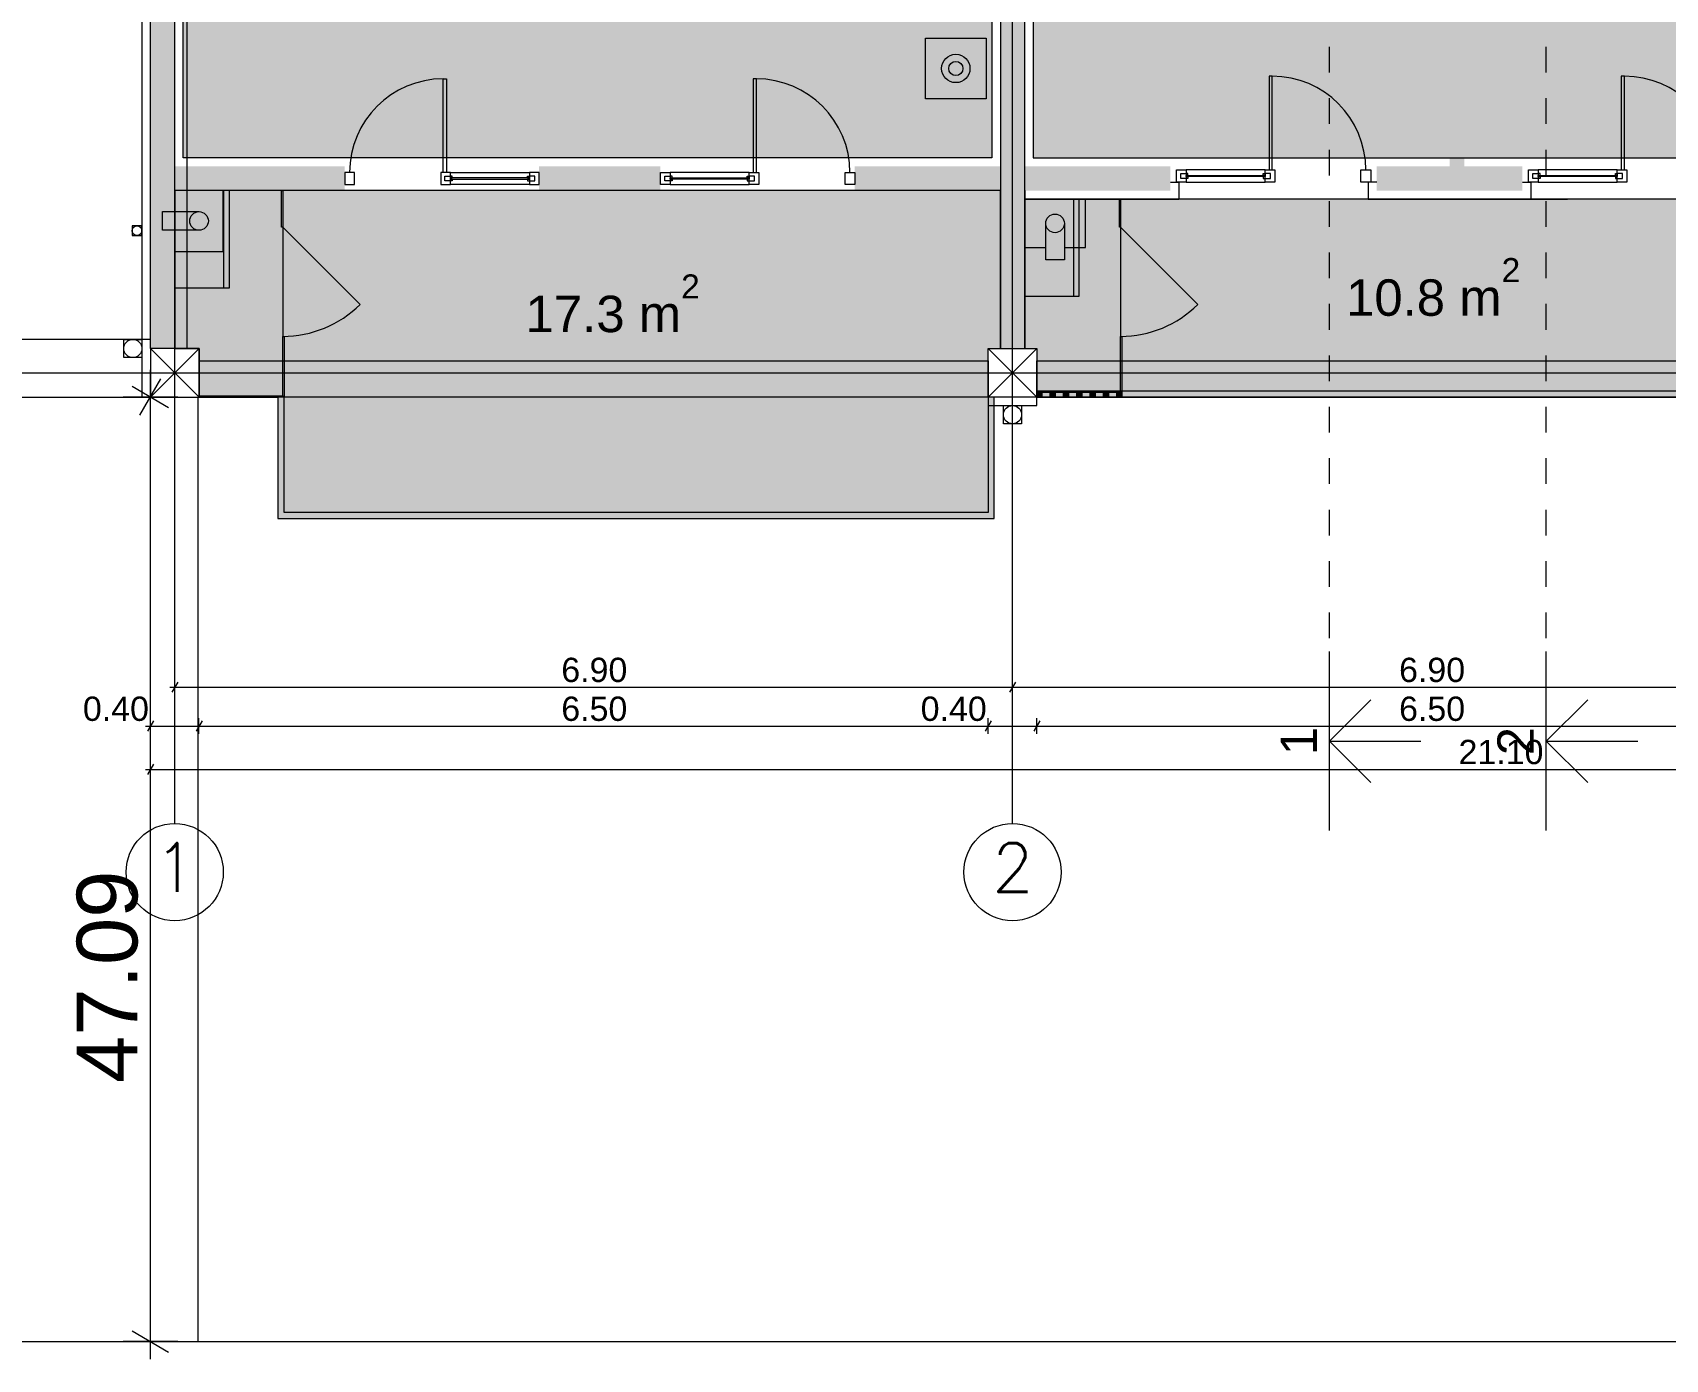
# Model space of a CAD drawing. Header units: millimetres. Extents: x 476571643 to 477489869, y 4620928210 to 4621294454.
# Drawn here: x 477215751 to 477229198, y 4621067575 to 4621078495 of the extents above; entities that cross this region are included whole.
import ezdxf

# ---------------------------------------------------------------- set-up
doc = ezdxf.new("R2010")
doc.units = ezdxf.units.MM
doc.header["$MEASUREMENT"] = 0
doc.linetypes.add('Dashed', pattern=[423.333333, 211.666667, -211.666667])
for name, color, linetype, lineweight in [('0_Pen_No__42_Pen_No__250_Pen_No__5', 5, 'Continuous', 0), ('2D Drafting - General_Pen_No__1_Pen_No__7', 7, 'Continuous', 0), ('2D Drafting - General_Pen_No__250_Pen_No__7_Pen_No__250', 7, 'Continuous', 0), ('2D Drafting - General_Pen_No__250_Pen_No__7_Pen_No__7', 7, 'Continuous', 0), ('2D Drafting - General_Pen_No__7_Pen_No__250', 7, 'Continuous', 0), ('2D Drafting - General_Pen_No__7_Pen_No__7_Pen_No__7', 7, 'Continuous', 0), ('Annotation - Text_Pen_No__7_Pen_No__5', 5, 'Continuous', 0), ('Doors_Pen_No__7_Pen_No__7_Pen_No__7', 7, 'Continuous', 0), ('G-Anno-Nplt_Pen_No__151', 151, 'Continuous', 0), ('G-Anno-Nplt_Pen_No__255', 255, 'Continuous', 0), ('G-Anno-Nplt_Pen_No__4', 7, 'Continuous', 0), ('G-Anno-Nplt_Pen_No__7', 7, 'Continuous', 0), ('gegmebi_Pen_No__1_Pen_No__7', 7, 'Continuous', 0), ('gegmebi_Pen_No__7_Pen_No__7', 7, 'Continuous', 0), ('kar-panjara_Pen_No__7_Pen_No__7_Pen_No__7', 7, 'Continuous', 0), ('New_._Pen_No__1', 1, 'Continuous', 0), ('New_0_Pen_No__7', 7, 'Continuous', 0), ('New_2D Drafting - General_Pen_No__250_Pen_No__7_Pen_No__255', 255, 'Continuous', 0), ('New_2D Drafting - General_Pen_No__30_Pen_No__9_Pen_No__9_Pen_No__255', 255, 'Continuous', 0), ('New_2D Drafting - General_Pen_No__30_Pen_No__9_Pen_No__9_Pen_No__7', 7, 'Continuous', 0), ('New_reg_nak_Pen_No__250', 7, 'Continuous', 0), ('New_reg_nak_Pen_No__7', 7, 'Continuous', 0), ('New_shenobebi_Pen_No__1', 1, 'Continuous', 0), ('New_Structural - Bearing_Pen_No__1', 1, 'Continuous', 0), ('New_Structural - Bearing_Pen_No__250', 7, 'Continuous', 0), ('zoma_Pen_No__1', 1, 'Continuous', 0), ('zoma_Pen_No__142', 142, 'Continuous', 0), ('zoma_Pen_No__5_Pen_No__5', 5, 'Continuous', 0)]:
    doc.layers.add(name, color=color, linetype=linetype, lineweight=lineweight)
doc.layers.add('zoma', color=7, linetype='Continuous')
doc.styles.add('GENERATED_STYLE_1', font='arial.ttf')
doc.styles.add('GENERATED_STYLE_2', font='arial.ttf')
doc.linetypes.add('Break', pattern='A,0,[1,a-5 saxl бѓ’бѓђбѓ¦бѓ”бѓ‘бѓ”бѓ‘бѓ\x98_1.Shx,S=15.679026,R=0,X=0,Y=0],-1975.557214,0', length=1975.557214)
doc.dimstyles.new('GENERATED_STYLE__11', dxfattribs={"dimtxt": 500, "dimasz": 228, "dimexe": 0.18, "dimexo": 3, "dimgap": 0.09, "dimtad": 1, "dimlfac": 0.001, "dimzin": 0, "dimdsep": 46, "dimtxsty": 'GENERATED_STYLE_2', "dimblk": 'ARROWHEAD_2', "dimblk1": 'ARROWHEAD_2', "dimblk2": 'ARROWHEAD_2', "dimcen": 0.09, "dimclrd": 1, "dimclre": 1, "dimclrt": 1, "dimadec": 0, "dimazin": 0, "dimtfac": 1, "dimtdec": 4, "dimtmove": 2, "dimatfit": 3, "dimfxl": 1, "dimtolj": 1, "dimtzin": 0, "dimarcsym": 0})
doc.dimstyles.new('GENERATED_STYLE__12', dxfattribs={"dimtxt": 500, "dimasz": 228, "dimexe": 0.18, "dimexo": 3, "dimgap": 0.09, "dimtad": 1, "dimtih": 1, "dimtoh": 1, "dimlfac": 0.001, "dimzin": 0, "dimdsep": 46, "dimtxsty": 'GENERATED_STYLE_2', "dimblk": 'ARROWHEAD_2', "dimblk1": 'ARROWHEAD_2', "dimblk2": 'ARROWHEAD_2', "dimcen": 0.09, "dimclrd": 1, "dimclre": 1, "dimclrt": 1, "dimadec": 0, "dimazin": 0, "dimtfac": 1, "dimtdec": 4, "dimtmove": 2, "dimatfit": 3, "dimfxl": 1, "dimtolj": 1, "dimtzin": 0, "dimarcsym": 0})
doc.dimstyles.new('GENERATED_STYLE__3', dxfattribs={"dimtxt": 200, "dimasz": 64.421331, "dimexe": 0.18, "dimexo": 3, "dimgap": 0.09, "dimtad": 1, "dimtih": 1, "dimtoh": 1, "dimlfac": 0.001, "dimzin": 0, "dimdsep": 46, "dimtxsty": 'GENERATED_STYLE_2', "dimblk": 'ARROWHEAD_2', "dimblk1": 'ARROWHEAD_2', "dimblk2": 'ARROWHEAD_2', "dimcen": 0.09, "dimclrd": 142, "dimclre": 142, "dimclrt": 142, "dimadec": 0, "dimazin": 0, "dimtfac": 1, "dimtdec": 4, "dimtmove": 0, "dimatfit": 3, "dimfxl": 1, "dimtolj": 1, "dimtzin": 0, "dimarcsym": 0})
doc.dimstyles.new('GENERATED_STYLE__4', dxfattribs={"dimtxt": 200, "dimasz": 64.421331, "dimexe": 0.18, "dimexo": 3, "dimgap": 0.09, "dimtad": 1, "dimtih": 1, "dimtoh": 1, "dimlfac": 0.001, "dimzin": 0, "dimdsep": 46, "dimtxsty": 'GENERATED_STYLE_2', "dimblk": 'ARROWHEAD_2', "dimblk1": 'ARROWHEAD_2', "dimblk2": 'ARROWHEAD_2', "dimcen": 0.09, "dimclrd": 142, "dimclre": 142, "dimclrt": 142, "dimadec": 0, "dimazin": 0, "dimtfac": 1, "dimtdec": 4, "dimtmove": 2, "dimatfit": 3, "dimfxl": 1, "dimtolj": 1, "dimtzin": 0, "dimarcsym": 0})
doc.dimstyles.new('GENERATED_STYLE__7', dxfattribs={"dimtxt": 200, "dimasz": 64.421331, "dimexe": 0.18, "dimexo": 3, "dimgap": 0.09, "dimtad": 1, "dimlfac": 0.001, "dimzin": 0, "dimdsep": 46, "dimtxsty": 'GENERATED_STYLE_2', "dimblk": 'ARROWHEAD_2', "dimblk1": 'ARROWHEAD_2', "dimblk2": 'ARROWHEAD_2', "dimcen": 0.09, "dimclrd": 142, "dimclre": 142, "dimclrt": 142, "dimadec": 0, "dimazin": 0, "dimtfac": 1, "dimtdec": 4, "dimtmove": 0, "dimatfit": 3, "dimfxl": 1, "dimtolj": 1, "dimtzin": 0, "dimarcsym": 0})

# ---------------------------------------------------------------- blocks, each defined once
blk = doc.blocks.new('*D1092', base_point=(476844527, 4621385791))
at = {"layer": 'zoma_Pen_No__142', "color": 142, "linetype": 'Continuous', "lineweight": 0, "transparency": 16777216}
for p, q in [((477216921, 4621073043), (477216921, 4621073171)), ((477223821, 4621073043), (477223821, 4621073171)), ((477216880, 4621073107), (477216921, 4621073107)), ((477216946, 4621073149), (477216897, 4621073065)), ((477216921, 4621073107), (477223821, 4621073107)), ((477223846, 4621073149), (477223797, 4621073065))]:
    blk.add_line(p, q, dxfattribs=at)
at = {"layer": 'zoma_Pen_No__142', "color": 142, "lineweight": 0, "transparency": 16777216, "insert": (477220105, 4621073147), "char_height": 200, "attachment_point": 7, "style": 'GENERATED_STYLE_2'}
blk.add_mtext('\\A1;{\\pql;\\fArial CYR|b0|i0|c204|p34;6.90}', dxfattribs=at)
blk = doc.blocks.new('ARROWHEAD_2')
at = {"color": 0, "linetype": 'Continuous', "lineweight": 0}
for p, q in [((-0.378, -0.655), (0.378, 0.655)), ((0, 0), (-1, 0))]:
    blk.add_line(p, q, dxfattribs=at)
blk = doc.blocks.new('*D1093', base_point=(476844527, 4621385791))
at = {"layer": 'zoma_Pen_No__142', "color": 142, "linetype": 'Continuous', "lineweight": 0, "transparency": 16777216}
for p, q in [((477223821, 4621073043), (477223821, 4621073171)), ((477230721, 4621073043), (477230721, 4621073171)), ((477223846, 4621073149), (477223797, 4621073065)), ((477223821, 4621073107), (477230721, 4621073107)), ((477230746, 4621073149), (477230697, 4621073065))]:
    blk.add_line(p, q, dxfattribs=at)
at = {"layer": 'zoma_Pen_No__142', "color": 142, "lineweight": 0, "transparency": 16777216, "insert": (477227005, 4621073147), "char_height": 200, "attachment_point": 7, "style": 'GENERATED_STYLE_2'}
blk.add_mtext('\\A1;{\\pql;\\fArial CYR|b0|i0|c204|p34;6.90}', dxfattribs=at)
blk = doc.blocks.new('*D1102', base_point=(476844527, 4621385791))
at = {"layer": 'zoma_Pen_No__142', "color": 142, "linetype": 'Continuous', "lineweight": 0, "transparency": 16777216}
for p, q in [((477215026, 4621085895), (477215026, 4621082795)), ((477214962, 4621082795), (477215089, 4621082795)), ((477215068, 4621082770), (477214984, 4621082819)), ((477215026, 4621082795), (477215026, 4621082395)), ((477214962, 4621082395), (477215089, 4621082395)), ((477215068, 4621082370), (477214984, 4621082419)), ((477215026, 4621082395), (477215026, 4621075895))]:
    blk.add_line(p, q, dxfattribs=at)
blk = doc.blocks.new('*D1104', base_point=(476844527, 4621385791))
at = {"layer": 'zoma_Pen_No__142', "color": 142, "linetype": 'Continuous', "lineweight": 0, "transparency": 16777216}
for p, q in [((477215026, 4621082795), (477215026, 4621082395)), ((477214962, 4621082395), (477215089, 4621082395)), ((477215068, 4621082370), (477214984, 4621082419)), ((477215026, 4621082395), (477215026, 4621075895)), ((477215068, 4621075870), (477214984, 4621075919))]:
    blk.add_line(p, q, dxfattribs=at)
at = {"layer": 'zoma_Pen_No__142', "color": 142, "lineweight": 0, "transparency": 16777216, "char_height": 200, "attachment_point": 7, "rotation": 90.0005, "style": 'GENERATED_STYLE_2'}
for s, insert in [('\\A1;{\\pql;\\fArial CYR|b0|i0|c204|p34;6.50}', (477214986, 4621078879)), ('\\A1;{\\pql;\\fArial CYR|b0|i0|c204|p34;0.40}', (477214986, 4621075919))]:
    blk.add_mtext(s, dxfattribs=dict(at, insert=insert))
blk = doc.blocks.new('*D1105', base_point=(476844527, 4621385791))
at = {"layer": 'zoma_Pen_No__142', "color": 142, "linetype": 'Continuous', "lineweight": 0, "transparency": 16777216}
for p, q in [((477215026, 4621082395), (477215026, 4621075895)), ((477214962, 4621075895), (477215090, 4621075895)), ((477215068, 4621075870), (477214984, 4621075919)), ((477215026, 4621075895), (477215026, 4621075495)), ((477214962, 4621075495), (477215090, 4621075495)), ((477214984, 4621075519), (477215068, 4621075470)), ((477215026, 4621075495), (477215026, 4621075453))]:
    blk.add_line(p, q, dxfattribs=at)
blk = doc.blocks.new('*D1106', base_point=(476844527, 4621385791))
at = {"layer": 'zoma_Pen_No__142', "color": 142, "linetype": 'Continuous', "lineweight": 0, "transparency": 16777216}
for p, q in [((477214459, 4621093265), (477214587, 4621093265)), ((477214565, 4621093240), (477214481, 4621093289)), ((477214523, 4621093306), (477214523, 4621093265)), ((477214523, 4621093265), (477214523, 4621075495)), ((477214460, 4621075495), (477214587, 4621075495)), ((477214481, 4621075519), (477214566, 4621075470)), ((477214523, 4621075495), (477214523, 4621075453))]:
    blk.add_line(p, q, dxfattribs=at)
at = {"layer": 'zoma_Pen_No__142', "color": 142, "lineweight": 0, "transparency": 16777216, "insert": (477214483, 4621084038), "char_height": 200, "attachment_point": 7, "rotation": 90.0005, "style": 'GENERATED_STYLE_2'}
blk.add_mtext('\\A1;{\\pql;\\fArial CYR|b0|i0|c204|p34;17.77}', dxfattribs=at)
blk = doc.blocks.new('*D1107', base_point=(476844527, 4621385791))
at = {"layer": 'zoma_Pen_No__142', "color": 142, "linetype": 'Continuous', "lineweight": 0, "transparency": 16777216}
for p, q in [((477216680, 4621072787), (477216721, 4621072787)), ((477216746, 4621072829), (477216697, 4621072745)), ((477216721, 4621072723), (477216721, 4621072851)), ((477216721, 4621072787), (477217121, 4621072787)), ((477217146, 4621072829), (477217097, 4621072745)), ((477217121, 4621072723), (477217121, 4621072851))]:
    blk.add_line(p, q, dxfattribs=at)
at = {"layer": 'zoma_Pen_No__142', "color": 142, "lineweight": 0, "transparency": 16777216, "insert": (477216165, 4621072827), "char_height": 200, "attachment_point": 7, "style": 'GENERATED_STYLE_2'}
blk.add_mtext('\\A1;{\\pql;\\fArial CYR|b0|i0|c204|p34;0.40}', dxfattribs=at)
blk = doc.blocks.new('*D1108', base_point=(476844527, 4621385791))
at = {"layer": 'zoma_Pen_No__142', "color": 142, "linetype": 'Continuous', "lineweight": 0, "transparency": 16777216}
for p, q in [((477217146, 4621072829), (477217097, 4621072745)), ((477217121, 4621072723), (477217121, 4621072851)), ((477217121, 4621072787), (477223621, 4621072787)), ((477223646, 4621072829), (477223597, 4621072745)), ((477223621, 4621072723), (477223621, 4621072851))]:
    blk.add_line(p, q, dxfattribs=at)
at = {"layer": 'zoma_Pen_No__142', "color": 142, "lineweight": 0, "transparency": 16777216, "char_height": 200, "attachment_point": 7, "style": 'GENERATED_STYLE_2'}
for s, insert in [('\\A1;{\\pql;\\fArial CYR|b0|i0|c204|p34;6.50}', (477220105, 4621072827)), ('\\A1;{\\pql;\\fArial CYR|b0|i0|c204|p34;0.40}', (477223065, 4621072827))]:
    blk.add_mtext(s, dxfattribs=dict(at, insert=insert))
blk = doc.blocks.new('*D1109', base_point=(476844527, 4621385791))
at = {"layer": 'zoma_Pen_No__142', "color": 142, "linetype": 'Continuous', "lineweight": 0, "transparency": 16777216}
for p, q in [((477223646, 4621072829), (477223597, 4621072745)), ((477223621, 4621072723), (477223621, 4621072851)), ((477223621, 4621072787), (477224021, 4621072787)), ((477224046, 4621072829), (477223997, 4621072745)), ((477224021, 4621072723), (477224021, 4621072851))]:
    blk.add_line(p, q, dxfattribs=at)
blk = doc.blocks.new('*D1110', base_point=(476844527, 4621385791))
at = {"layer": 'zoma_Pen_No__142', "color": 142, "linetype": 'Continuous', "lineweight": 0, "transparency": 16777216}
for p, q in [((477224046, 4621072829), (477223997, 4621072745)), ((477224021, 4621072723), (477224021, 4621072851)), ((477224021, 4621072787), (477230521, 4621072787)), ((477230546, 4621072829), (477230497, 4621072745)), ((477230521, 4621072723), (477230521, 4621072851))]:
    blk.add_line(p, q, dxfattribs=at)
at = {"layer": 'zoma_Pen_No__142', "color": 142, "lineweight": 0, "transparency": 16777216, "char_height": 200, "attachment_point": 7, "style": 'GENERATED_STYLE_2'}
for s, insert in [('\\A1;{\\pql;\\fArial CYR|b0|i0|c204|p34;6.50}', (477227005, 4621072827)), ('\\A1;{\\pql;\\fArial CYR|b0|i0|c204|p34;0.40}', (477229965, 4621072827))]:
    blk.add_mtext(s, dxfattribs=dict(at, insert=insert))
blk = doc.blocks.new('*D1114', base_point=(476844527, 4621385791))
at = {"layer": 'zoma_Pen_No__142', "color": 142, "linetype": 'Continuous', "lineweight": 0, "transparency": 16777216}
for p, q in [((477216680, 4621072431), (477216721, 4621072431)), ((477216746, 4621072474), (477216697, 4621072389)), ((477216721, 4621072368), (477216721, 4621072495)), ((477216721, 4621072431), (477237821, 4621072431)), ((477237797, 4621072389), (477237846, 4621072474)), ((477237821, 4621072368), (477237821, 4621072495)), ((477237821, 4621072431), (477237863, 4621072431))]:
    blk.add_line(p, q, dxfattribs=at)
at = {"layer": 'zoma_Pen_No__142', "color": 142, "lineweight": 0, "transparency": 16777216, "insert": (477227495, 4621072471), "char_height": 200, "attachment_point": 7, "style": 'GENERATED_STYLE_2'}
blk.add_mtext('\\A1;{\\pql;\\fArial CYR|b0|i0|c204|p34;21.10}', dxfattribs=at)
blk = doc.blocks.new('*D1131', base_point=(476844527, 4621385791))
at = {"layer": 'zoma_Pen_No__142', "color": 142, "linetype": 'Continuous', "lineweight": 0, "transparency": 16777216}
for p, q in [((477240444, 4621093170), (477240359, 4621093219)), ((477240465, 4621093195), (477240338, 4621093195)), ((477240401, 4621075495), (477240401, 4621093195)), ((477240465, 4621075495), (477240338, 4621075495)), ((477240359, 4621075519), (477240444, 4621075470)), ((477240401, 4621075453), (477240401, 4621075495))]:
    blk.add_line(p, q, dxfattribs=at)
at = {"layer": 'zoma_Pen_No__142', "color": 142, "lineweight": 0, "transparency": 16777216, "insert": (477240361, 4621084003), "char_height": 200, "attachment_point": 7, "rotation": 90, "style": 'GENERATED_STYLE_2'}
blk.add_mtext('\\A1;{\\pql;\\fArial CYR|b0|i0|c204|p34;17.70}', dxfattribs=at)
blk = doc.blocks.new('*D1275', base_point=(476844527, 4621385791))
at = {"layer": 'zoma_Pen_No__1', "color": 1, "linetype": 'Continuous', "lineweight": 0, "transparency": 16777216}
for p, q in [((477216721, 4621075495), (477216721, 4621075641)), ((477216946, 4621075495), (477216496, 4621075495)), ((477216871, 4621075408), (477216571, 4621075581)), ((477216721, 4621067721), (477216721, 4621075495)), ((477216571, 4621067808), (477216871, 4621067635)), ((477216946, 4621067721), (477216496, 4621067721)), ((477216721, 4621067575), (477216721, 4621067721))]:
    blk.add_line(p, q, dxfattribs=at)
at = {"layer": 'zoma_Pen_No__1', "color": 1, "lineweight": 0, "transparency": 16777216, "insert": (477216621, 4621069850), "char_height": 500, "attachment_point": 7, "rotation": 90, "style": 'GENERATED_STYLE_2'}
blk.add_mtext('\\A1;{\\pql;\\fArial CYR|b0|i0|c204|p34;47.09}', dxfattribs=at)
blk = doc.blocks.new('*D1279', base_point=(476844527, 4621385791))
at = {"layer": 'zoma_Pen_No__1', "color": 1, "linetype": 'Continuous', "lineweight": 0, "transparency": 16777216}
for p, q in [((477205098, 4621075645), (477204924, 4621075345)), ((477205011, 4621075270), (477205011, 4621075720)), ((477216635, 4621075345), (477216808, 4621075645)), ((477216721, 4621075270), (477216721, 4621075720)), ((477204864, 4621075495), (477205011, 4621075495)), ((477205011, 4621075495), (477216721, 4621075495)), ((477216721, 4621075495), (477216868, 4621075495))]:
    blk.add_line(p, q, dxfattribs=at)
at = {"layer": 'zoma_Pen_No__1', "color": 1, "lineweight": 0, "transparency": 16777216, "insert": (477209477, 4621075595), "char_height": 500, "attachment_point": 7, "style": 'GENERATED_STYLE_2'}
blk.add_mtext('\\A1;{\\pql;\\fArial CYR|b0|i0|c204|p34;73.41}', dxfattribs=at)

msp = doc.modelspace()

# ---------------------------------------------------------------- hatches: boundary and pattern name
at = {"layer": '2D Drafting - General_Pen_No__250_Pen_No__7_Pen_No__7', "linetype": 'Continuous', "lineweight": 0}
for points in [[(477227541.59, 4621083546.143), (477227591.652, 4621083546.143), (477227591.652, 4621083448.019), (477227541.59, 4621083448.019), (477227541.59, 4621077394.799), (477227421.59, 4621077394.799), (477227421.59, 4621083546.143)], [(477216921.317, 4621082394.799), (477216721.317, 4621082394.799), (477216721.317, 4621075894.799), (477216921.317, 4621075894.799)], [(477223921.317, 4621075894.799), (477223921.317, 4621082394.799), (477223721.317, 4621082394.799), (477223721.317, 4621075894.799)], [(477216921.317, 4621077194.799), (477218321.942, 4621077194.799), (477218321.942, 4621077394.799), (477216921.317, 4621077394.799)], [(477219921.938, 4621077194.799), (477220921.938, 4621077194.799), (477220921.938, 4621077394.799), (477219921.938, 4621077394.799)], [(477223721.317, 4621077194.799), (477222521.942, 4621077194.799), (477222521.942, 4621077394.799), (477223721.317, 4621077394.799)], [(477225121.317, 4621077194.799), (477225121.317, 4621077394.799), (477223921.317, 4621077394.799), (477223921.317, 4621077194.799)], [(477228021.4, 4621077194.799), (477228021.4, 4621077394.799), (477226821.302, 4621077394.799), (477226821.302, 4621077194.799)], [(477217811.305, 4621077194.799), (477217811.305, 4621076894.795), (477217801.305, 4621076894.795), (477217801.305, 4621077194.799)], [(477224711.4, 4621077125.139), (477224711.4, 4621076894.795), (477224701.4, 4621076894.795), (477224701.4, 4621077125.139)], [(477217821.317, 4621075994.796), (477217821.317, 4621075494.799), (477217811.317, 4621075494.799), (477217811.317, 4621075994.796)], [(477224721.411, 4621075994.796), (477224721.411, 4621075534.806), (477224711.411, 4621075534.806), (477224711.411, 4621075994.796)], [(477217121.317, 4621075504.799), (477217811.317, 4621075504.799), (477217811.317, 4621075494.799), (477217121.317, 4621075494.799)], [(477224711.411, 4621075544.799), (477224021.411, 4621075544.799), (477224021.411, 4621075534.799), (477224711.411, 4621075534.799)]]:
    msp.add_hatch(color=7, dxfattribs=at).paths.add_polyline_path(points)
at = {"layer": 'G-Anno-Nplt_Pen_No__151', "linetype": 'Continuous', "lineweight": 0, "true_color": 0x1f2f3f}
for points in [[(477216991.317, 4621081734.611), (477217391.317, 4621081734.611), (477217391.317, 4621082564.799), (477217191.317, 4621082564.799), (477217191.317, 4621082864.799), (477216991.317, 4621082864.799), (477216991.317, 4621085824.799), (477217191.317, 4621085824.799), (477217191.317, 4621085994.799), (477217191.317, 4621086124.799), (477217391.317, 4621086124.799), (477217391.317, 4621086954.987), (477216991.317, 4621086954.987), (477216991.317, 4621091824.799), (477220491.499, 4621091824.799), (477220491.499, 4621092924.799), (477223551.317, 4621092924.799), (477223551.317, 4621092724.799), (477223551.317, 4621088988.418), (477223621.436, 4621088988.418), (477223621.436, 4621087638.37), (477223551.318, 4621087638.37), (477223551.318, 4621086064.799), (477223251.317, 4621086064.799), (477223251.317, 4621085384.611), (477223651.317, 4621085384.611), (477223651.317, 4621082864.799), (477223551.317, 4621082864.799), (477223551.317, 4621082324.799), (477223651.317, 4621082324.799), (477223651.317, 4621077464.799), (477216991.317, 4621077464.799)], [(477223991.317, 4621077464.799), (477230551.317, 4621077464.799), (477230551.317, 4621082324.799), (477230451.317, 4621082324.799), (477230451.317, 4621082864.799), (477230551.317, 4621082864.799), (477230551.317, 4621085528.057), (477230011.129, 4621085528.057), (477230011.129, 4621085928.057), (477224681.505, 4621085928.057), (477224681.505, 4621085528.057), (477223991.317, 4621085528.057), (477223991.317, 4621082864.799), (477224091.317, 4621082864.799), (477224091.317, 4621082324.799), (477223991.317, 4621082324.799)]]:
    msp.add_hatch(color=169, dxfattribs=at).paths.add_polyline_path(points)
at = {"layer": 'G-Anno-Nplt_Pen_No__255', "linetype": 'Continuous', "lineweight": 0, "true_color": 0x3f3f3f}
for points in [[(477223721.317, 4621077194.799), (477216921.317, 4621077194.799), (477216921.317, 4621075894.799), (477217121.317, 4621075894.799), (477217121.317, 4621075494.799), (477217771.317, 4621075494.799), (477217771.317, 4621074494.85), (477223671.317, 4621074494.8), (477223671.317, 4621075494.799), (477223621.317, 4621075494.799), (477223621.317, 4621075894.799), (477223721.317, 4621075894.799)], [(477230621.317, 4621077125.139), (477223921.317, 4621077125.139), (477223921.317, 4621075894.799), (477224021.317, 4621075894.799), (477224021.317, 4621075494.799), (477230521.317, 4621075494.799), (477230521.317, 4621075894.799), (477230621.317, 4621075894.799)]]:
    msp.add_hatch(color=250, dxfattribs=at).paths.add_polyline_path(points)
at = {"layer": 'New_2D Drafting - General_Pen_No__250_Pen_No__7_Pen_No__255', "linetype": 'Continuous', "lineweight": 0}
for points in [[(477217321.313, 4621077194.799), (477217321.308, 4621076694.799), (477216921.313, 4621076694.803), (477216921.314, 4621076867.788), (477216821.311, 4621076867.789), (477216821.313, 4621077021.815), (477216921.315, 4621077021.814), (477216921.317, 4621077194.803)], [(477216921.317, 4621077194.799), (477217371.317, 4621077194.799), (477217371.317, 4621076394.799), (477216921.317, 4621076394.799)], [(477223921.316, 4621077125.143), (477224421.316, 4621077125.139), (477224421.313, 4621076725.143), (477224248.328, 4621076725.145), (477224248.327, 4621076625.142), (477224094.301, 4621076625.143), (477224094.302, 4621076725.146), (477223921.313, 4621076725.148)], [(477223921.316, 4621077125.143), (477224371.316, 4621077125.143), (477224371.317, 4621076325.143), (477223921.317, 4621076325.143)]]:
    msp.add_hatch(color=255, dxfattribs=at).paths.add_polyline_path(points)
at = {"layer": 'New_2D Drafting - General_Pen_No__30_Pen_No__9_Pen_No__9_Pen_No__255', "linetype": 'Continuous', "lineweight": 0}
for points in [[(477224021.411, 4621075494.806), (477224021.411, 4621075534.806), (477224061.411, 4621075534.806), (477224061.411, 4621075494.806)], [(477224131.411, 4621075494.806), (477224131.411, 4621075534.806), (477224171.411, 4621075534.806), (477224171.411, 4621075494.806)], [(477224241.411, 4621075494.806), (477224241.411, 4621075534.806), (477224281.411, 4621075534.806), (477224281.411, 4621075494.806)], [(477224351.411, 4621075494.806), (477224351.411, 4621075534.806), (477224391.411, 4621075534.806), (477224391.411, 4621075494.806)], [(477224461.411, 4621075494.806), (477224461.411, 4621075534.806), (477224501.411, 4621075534.806), (477224501.411, 4621075494.806)], [(477224571.411, 4621075494.806), (477224571.411, 4621075534.806), (477224611.411, 4621075534.806), (477224611.411, 4621075494.806)], [(477224681.411, 4621075494.806), (477224681.411, 4621075534.806), (477224721.411, 4621075534.806), (477224721.411, 4621075494.806)]]:
    msp.add_hatch(color=255, dxfattribs=at).paths.add_polyline_path(points)

# ---------------------------------------------------------------- linework, layer by layer
at = {"layer": '0_Pen_No__42_Pen_No__250_Pen_No__5', "color": 5, "linetype": 'Continuous', "lineweight": 0}
for centre in [(477216921.317, 4621071585.202), (477223821.317, 4621071585.202), (477223821.317, 4621071585.202)]:
    msp.add_circle(centre, 400, dxfattribs=at)
at = {"layer": '2D Drafting - General_Pen_No__1_Pen_No__7', "color": 7, "linetype": 'Continuous', "lineweight": 0}
for p, q in [((477216721.317, 4621075494.799), (477217121.317, 4621075894.799)), ((477217121.317, 4621075494.799), (477216721.317, 4621075894.799)), ((477223621.317, 4621075494.799), (477224021.317, 4621075894.799)), ((477224021.317, 4621075494.799), (477223621.317, 4621075894.799))]:
    msp.add_line(p, q, dxfattribs=at)
at = {"layer": '2D Drafting - General_Pen_No__1_Pen_No__7', "color": 7, "linetype": 'Continuous', "lineweight": 0, "flags": 128}
for points in [[(477216721.317, 4621075894.799), (477216721.317, 4621082394.799), (477217021.317, 4621082394.799), (477217021.317, 4621075894.799)], [(477216721.317, 4621075494.799), (477217121.317, 4621075494.799), (477217121.317, 4621075894.799), (477216721.317, 4621075894.799)], [(477224021.317, 4621075494.799), (477223621.317, 4621075494.799), (477223621.317, 4621075894.799), (477224021.317, 4621075894.799)], [(477223621.317, 4621075494.799), (477217121.317, 4621075494.799), (477217121.317, 4621075794.799), (477223621.317, 4621075794.799)], [(477230521.317, 4621075494.799), (477224021.317, 4621075494.799), (477224021.317, 4621075794.799), (477230521.317, 4621075794.799)]]:
    msp.add_lwpolyline(points, close=True, dxfattribs=at)
at = {"layer": '2D Drafting - General_Pen_No__1_Pen_No__7', "color": 7, "linetype": 'Continuous', "lineweight": 0}
for centre, radius in [((477216611.144, 4621076864.799), 40), ((477216576.387, 4621075894.799), 75), ((477223821.317, 4621075350.145), 75)]:
    msp.add_circle(centre, radius, dxfattribs=at)
at = {"layer": '2D Drafting - General_Pen_No__250_Pen_No__7_Pen_No__250', "color": 7, "linetype": 'Continuous', "lineweight": 0, "flags": 128}
for points in [[(477223921.317, 4621075894.799), (477223921.317, 4621082394.799), (477223721.317, 4621082394.799), (477223721.317, 4621075894.799)], [(477217811.305, 4621077194.799), (477217811.305, 4621076894.795), (477217801.305, 4621076894.795), (477217801.305, 4621077194.799)], [(477224711.4, 4621077125.139), (477224711.4, 4621076894.795), (477224701.4, 4621076894.795), (477224701.4, 4621077125.139)], [(477217821.317, 4621075994.796), (477217821.317, 4621075494.799), (477217811.317, 4621075494.799), (477217811.317, 4621075994.796)], [(477224721.411, 4621075994.796), (477224721.411, 4621075534.806), (477224711.411, 4621075534.806), (477224711.411, 4621075994.796)], [(477217121.317, 4621075504.799), (477217811.317, 4621075504.799), (477217811.317, 4621075494.799), (477217121.317, 4621075494.799)], [(477224711.411, 4621075544.799), (477224021.411, 4621075544.799), (477224021.411, 4621075534.799), (477224711.411, 4621075534.799)]]:
    msp.add_lwpolyline(points, close=True, dxfattribs=at)
at = {"layer": '2D Drafting - General_Pen_No__7_Pen_No__250', "color": 7, "linetype": 'Continuous', "lineweight": 0, "flags": 128}
for points in [[(477225121.301, 4621077265.394), (477225191.316, 4621077265.394), (477225191.315, 4621077125.132)], [(477226821.302, 4621077265.259), (477226751.287, 4621077265.261), (477226751.283, 4621077124.999)], [(477228021.4, 4621077265.449), (477228091.415, 4621077265.448), (477228091.414, 4621077125.186)]]:
    msp.add_lwpolyline(points, dxfattribs=at)
at = {"layer": '2D Drafting - General_Pen_No__7_Pen_No__7_Pen_No__7', "color": 7, "linetype": 'Continuous', "lineweight": 0, "flags": 128}
for points in [[(477219841.938, 4621077244.837), (477219191.938, 4621077244.866), (477219191.942, 4621077344.805), (477219841.942, 4621077344.776)], [(477221001.938, 4621077244.669), (477221651.938, 4621077244.698), (477221651.933, 4621077344.637), (477221001.933, 4621077344.609)], [(477225251.316, 4621077265.396), (477225901.316, 4621077265.425), (477225901.312, 4621077365.364), (477225251.312, 4621077365.336)], [(477228151.398, 4621077265.35), (477228801.398, 4621077265.379), (477228801.394, 4621077365.318), (477228151.394, 4621077365.289)]]:
    msp.add_lwpolyline(points, close=True, dxfattribs=at)
at = {"layer": '2D Drafting - General_Pen_No__7_Pen_No__7_Pen_No__7', "color": 7, "linetype": 'Continuous', "lineweight": 0}
for centre, start, end in [((477219132.253, 4621077344.818), 89.9974687, 179.994289), ((477221711.622, 4621077344.65), 0.005711, 90.0025313), ((477225961.001, 4621077365.377), 0.005711, 90.0025313), ((477228861.082, 4621077365.331), 0.005711, 90.0025313)]:
    msp.add_arc(centre, 770.311, start, end, dxfattribs=at)
at = {"layer": 'Doors_Pen_No__7_Pen_No__7_Pen_No__7', "color": 7, "linetype": 'Continuous', "lineweight": 0, "flags": 128}
for points in [[(477219158.92, 4621077344.817), (477219132.253, 4621077344.818), (477219132.287, 4621078115.129), (477219158.954, 4621078115.128)], [(477221684.956, 4621077344.649), (477221711.622, 4621077344.65), (477221711.588, 4621078114.961), (477221684.922, 4621078114.96)], [(477225934.334, 4621077365.376), (477225961.001, 4621077365.377), (477225960.967, 4621078135.688), (477225934.3, 4621078135.687)], [(477228834.416, 4621077365.33), (477228861.082, 4621077365.331), (477228861.048, 4621078135.642), (477228834.382, 4621078135.641)]]:
    msp.add_lwpolyline(points, close=True, dxfattribs=at)
at = {"layer": 'G-Anno-Nplt_Pen_No__4', "color": 7, "linetype": 'Continuous', "lineweight": 0, "flags": 128}
for points in [[(477223991.317, 4621077464.799), (477230551.317, 4621077464.799), (477230551.317, 4621082324.799), (477230451.317, 4621082324.799), (477230451.317, 4621082864.799), (477230551.317, 4621082864.799), (477230551.317, 4621085528.057), (477230011.129, 4621085528.057), (477230011.129, 4621085928.057), (477224681.505, 4621085928.057), (477224681.505, 4621085528.057), (477223991.317, 4621085528.057), (477223991.317, 4621082864.799), (477224091.317, 4621082864.799), (477224091.317, 4621082324.799), (477223991.317, 4621082324.799)], [(477223721.317, 4621077194.799), (477216921.317, 4621077194.799), (477216921.317, 4621075894.799), (477217121.317, 4621075894.799), (477217121.317, 4621075494.799), (477217771.317, 4621075494.799), (477217771.317, 4621074494.85), (477223671.317, 4621074494.8), (477223671.317, 4621075494.799), (477223621.317, 4621075494.799), (477223621.317, 4621075894.799), (477223721.317, 4621075894.799)], [(477230621.317, 4621077125.139), (477223921.317, 4621077125.139), (477223921.317, 4621075894.799), (477224021.317, 4621075894.799), (477224021.317, 4621075494.799), (477230521.317, 4621075494.799), (477230521.317, 4621075894.799), (477230621.317, 4621075894.799)]]:
    msp.add_lwpolyline(points, close=True, dxfattribs=at)
msp.add_lwpolyline([(477223651.317, 4621082324.799), (477223651.317, 4621077464.799), (477216991.317, 4621077464.799), (477216991.317, 4621081734.611)], dxfattribs=at)
at = {"layer": 'gegmebi_Pen_No__1_Pen_No__7', "color": 7, "linetype": 'Continuous', "lineweight": 0, "flags": 128}
for points in [[(477216921.314, 4621076867.788), (477216921.313, 4621076694.803), (477217321.308, 4621076694.799), (477217321.313, 4621077194.799), (477216921.317, 4621077194.803), (477216921.315, 4621077021.814)], [(477224248.328, 4621076725.145), (477224421.313, 4621076725.143), (477224421.316, 4621077125.139), (477223921.316, 4621077125.143), (477223921.313, 4621076725.148), (477224094.302, 4621076725.146)], [(477217121.313, 4621076867.786), (477216821.311, 4621076867.789), (477216821.313, 4621077021.815), (477217121.314, 4621077021.812)], [(477224248.329, 4621076925.143), (477224248.327, 4621076625.142), (477224094.301, 4621076625.143), (477224094.303, 4621076925.144)]]:
    msp.add_lwpolyline(points, dxfattribs=at)
at = {"layer": 'gegmebi_Pen_No__7_Pen_No__7', "color": 7, "linetype": 'Continuous', "lineweight": 0}
for p, q in [((477216571.144, 4621076904.799), (477216571.144, 4621076824.799)), ((477216651.144, 4621076904.799), (477216571.144, 4621076904.799)), ((477216571.144, 4621076824.799), (477216651.144, 4621076824.799)), ((477216651.144, 4621076824.799), (477216651.144, 4621076904.799)), ((477216501.387, 4621075819.799), (477216501.387, 4621075969.799)), ((477216501.387, 4621075969.799), (477216651.387, 4621075969.799)), ((477216651.387, 4621075969.799), (477216651.387, 4621075819.799)), ((477216651.387, 4621075819.799), (477216501.387, 4621075819.799)), ((477223746.317, 4621075275.145), (477223746.317, 4621075425.145)), ((477223746.317, 4621075425.145), (477223896.317, 4621075425.145)), ((477223896.317, 4621075425.145), (477223896.317, 4621075275.145)), ((477223896.317, 4621075275.145), (477223746.317, 4621075275.145))]:
    msp.add_line(p, q, dxfattribs=at)
at = {"layer": 'kar-panjara_Pen_No__7_Pen_No__7_Pen_No__7', "color": 7, "linetype": 'Continuous', "lineweight": 0, "flags": 128}
for points in [[(477218321.938, 4621077244.886), (477218401.938, 4621077244.882), (477218401.942, 4621077344.882), (477218321.942, 4621077344.886)], [(477219111.938, 4621077244.808), (477219191.938, 4621077244.805), (477219191.942, 4621077344.805), (477219111.942, 4621077344.808)], [(477219841.938, 4621077244.837), (477219921.938, 4621077244.833), (477219921.942, 4621077344.833), (477219841.942, 4621077344.837)], [(477221001.938, 4621077244.669), (477220921.938, 4621077244.666), (477220921.933, 4621077344.666), (477221001.933, 4621077344.669)], [(477221731.938, 4621077244.641), (477221651.938, 4621077244.637), (477221651.933, 4621077344.637), (477221731.933, 4621077344.641)], [(477222521.938, 4621077244.718), (477222441.938, 4621077244.715), (477222441.933, 4621077344.715), (477222521.933, 4621077344.718)], [(477225251.316, 4621077265.396), (477225171.316, 4621077265.393), (477225171.312, 4621077365.393), (477225251.312, 4621077365.396)], [(477225981.316, 4621077265.368), (477225901.316, 4621077265.364), (477225901.312, 4621077365.364), (477225981.312, 4621077365.368)], [(477226771.316, 4621077265.445), (477226691.316, 4621077265.442), (477226691.312, 4621077365.442), (477226771.312, 4621077365.445)], [(477228151.398, 4621077265.35), (477228071.398, 4621077265.347), (477228071.394, 4621077365.347), (477228151.394, 4621077365.35)], [(477228881.398, 4621077265.322), (477228801.398, 4621077265.318), (477228801.394, 4621077365.318), (477228881.394, 4621077365.322)], [(477219146.941, 4621077314.807), (477219191.941, 4621077314.805), (477219191.94, 4621077299.805), (477219191.94, 4621077289.805), (477219206.94, 4621077289.804), (477219206.939, 4621077274.804), (477219146.939, 4621077274.807)], [(477219206.941, 4621077314.804), (477219191.941, 4621077314.805), (477219191.94, 4621077299.805), (477219206.94, 4621077299.804)], [(477219841.94, 4621077299.776), (477219191.94, 4621077299.805), (477219191.94, 4621077289.805), (477219841.94, 4621077289.776)], [(477219886.941, 4621077314.774), (477219841.941, 4621077314.776), (477219841.94, 4621077299.776), (477219841.94, 4621077289.776), (477219826.94, 4621077289.777), (477219826.939, 4621077274.777), (477219886.939, 4621077274.774)], [(477219826.941, 4621077314.777), (477219841.941, 4621077314.776), (477219841.94, 4621077299.776), (477219826.94, 4621077299.777)], [(477220956.935, 4621077314.607), (477221001.935, 4621077314.609), (477221001.935, 4621077299.609), (477221001.936, 4621077289.609), (477221016.936, 4621077289.609), (477221016.936, 4621077274.609), (477220956.936, 4621077274.607)], [(477221016.935, 4621077314.609), (477221001.935, 4621077314.609), (477221001.935, 4621077299.609), (477221016.935, 4621077299.609)], [(477221001.935, 4621077299.609), (477221651.935, 4621077299.637), (477221651.936, 4621077289.637), (477221001.936, 4621077289.609)], [(477221636.935, 4621077314.637), (477221651.935, 4621077314.637), (477221651.935, 4621077299.637), (477221636.935, 4621077299.637)], [(477221696.935, 4621077314.639), (477221651.935, 4621077314.637), (477221651.935, 4621077299.637), (477221651.936, 4621077289.637), (477221636.936, 4621077289.637), (477221636.936, 4621077274.637), (477221696.936, 4621077274.639)], [(477225206.313, 4621077335.334), (477225251.313, 4621077335.336), (477225251.314, 4621077320.336), (477225251.314, 4621077310.336), (477225266.314, 4621077310.336), (477225266.315, 4621077295.336), (477225206.315, 4621077295.334)], [(477225266.313, 4621077335.336), (477225251.313, 4621077335.336), (477225251.314, 4621077320.336), (477225266.314, 4621077320.336)], [(477225251.314, 4621077320.336), (477225901.314, 4621077320.364), (477225901.314, 4621077310.364), (477225251.314, 4621077310.336)], [(477225886.313, 4621077335.364), (477225901.313, 4621077335.364), (477225901.314, 4621077320.364), (477225886.314, 4621077320.364)], [(477225946.313, 4621077335.366), (477225901.313, 4621077335.364), (477225901.314, 4621077320.364), (477225901.314, 4621077310.364), (477225886.314, 4621077310.364), (477225886.315, 4621077295.364), (477225946.315, 4621077295.366)], [(477228106.395, 4621077335.287), (477228151.395, 4621077335.289), (477228151.395, 4621077320.289), (477228151.396, 4621077310.289), (477228166.396, 4621077310.29), (477228166.397, 4621077295.29), (477228106.397, 4621077295.287)], [(477228166.395, 4621077335.29), (477228151.395, 4621077335.289), (477228151.395, 4621077320.289), (477228166.395, 4621077320.29)], [(477228151.395, 4621077320.289), (477228801.395, 4621077320.318), (477228801.396, 4621077310.318), (477228151.396, 4621077310.289)], [(477228786.395, 4621077335.318), (477228801.395, 4621077335.318), (477228801.395, 4621077320.318), (477228786.395, 4621077320.318)], [(477228846.395, 4621077335.32), (477228801.395, 4621077335.318), (477228801.395, 4621077320.318), (477228801.396, 4621077310.318), (477228786.396, 4621077310.318), (477228786.397, 4621077295.318), (477228846.397, 4621077295.32)]]:
    msp.add_lwpolyline(points, close=True, dxfattribs=at)
at = {"layer": 'New_0_Pen_No__7', "color": 7, "linetype": 'Continuous', "lineweight": 0}
for p, q in [((477223104.324, 4621078449.994), (477223604.324, 4621078449.994)), ((477223104.324, 4621077949.994), (477223104.324, 4621078449.994)), ((477223604.324, 4621078449.994), (477223604.324, 4621077949.994)), ((477223604.324, 4621077949.994), (477223104.324, 4621077949.994))]:
    msp.add_line(p, q, dxfattribs=at)
for radius in [116.667, 58.333]:
    msp.add_circle((477223354.324, 4621078199.994), radius, dxfattribs=at)
at = {"layer": 'New_2D Drafting - General_Pen_No__30_Pen_No__9_Pen_No__9_Pen_No__7', "color": 7, "linetype": 'Continuous', "lineweight": 0, "flags": 128}
for points in [[(477224021.411, 4621075494.806), (477224021.411, 4621075534.806), (477224061.411, 4621075534.806), (477224061.411, 4621075494.806)], [(477224131.411, 4621075494.806), (477224131.411, 4621075534.806), (477224171.411, 4621075534.806), (477224171.411, 4621075494.806)], [(477224241.411, 4621075494.806), (477224241.411, 4621075534.806), (477224281.411, 4621075534.806), (477224281.411, 4621075494.806)], [(477224351.411, 4621075494.806), (477224351.411, 4621075534.806), (477224391.411, 4621075534.806), (477224391.411, 4621075494.806)], [(477224461.411, 4621075494.806), (477224461.411, 4621075534.806), (477224501.411, 4621075534.806), (477224501.411, 4621075494.806)], [(477224571.411, 4621075494.806), (477224571.411, 4621075534.806), (477224611.411, 4621075534.806), (477224611.411, 4621075494.806)], [(477224681.411, 4621075494.806), (477224681.411, 4621075534.806), (477224721.411, 4621075534.806), (477224721.411, 4621075494.806)]]:
    msp.add_lwpolyline(points, close=True, dxfattribs=at)
at = {"layer": 'New_reg_nak_Pen_No__250', "color": 7, "linetype": 'Continuous', "lineweight": 0}
for p, q in [((477217325.839, 4621076394.799), (477217325.839, 4621077194.799)), ((477224325.839, 4621076325.143), (477224325.838, 4621077125.143)), ((477217811.317, 4621076894.795), (477217811.317, 4621075994.796)), ((477224711.411, 4621076894.795), (477224711.411, 4621075994.796))]:
    msp.add_line(p, q, dxfattribs=at)
at = {"layer": 'New_reg_nak_Pen_No__250', "color": 7, "linetype": 'Continuous', "lineweight": 0, "flags": 128}
for points in [[(477216921.317, 4621077194.799), (477216921.317, 4621076394.799), (477217371.317, 4621076394.799), (477217371.317, 4621077194.799)], [(477223921.316, 4621077125.143), (477223921.317, 4621076325.143), (477224371.317, 4621076325.143), (477224371.316, 4621077125.143)], [(477217771.317, 4621074494.85), (477223671.317, 4621074494.85), (477223671.317, 4621075494.799), (477223621.317, 4621075494.799), (477223621.317, 4621074544.85), (477217821.317, 4621074544.85), (477217821.317, 4621075494.799), (477217771.317, 4621075494.799)], [(477224021.317, 4621075494.799), (477230521.317, 4621075494.799), (477230521.317, 4621075544.799), (477224021.317, 4621075544.799)]]:
    msp.add_lwpolyline(points, close=True, dxfattribs=at)
at = {"layer": 'New_reg_nak_Pen_No__250', "color": 7, "linetype": 'Continuous', "lineweight": 0}
for centre in [(477217121.313, 4621076944.799), (477224171.316, 4621076925.143)]:
    msp.add_circle(centre, 77.013, dxfattribs=at)
at = {"layer": 'New_reg_nak_Pen_No__7', "color": 7, "linetype": 'Continuous', "lineweight": 0, "flags": 128}
for points in [[(477223621.317, 4621093194.799), (477223621.317, 4621093264.799), (477216651.316, 4621093264.799), (477216651.576, 4621075494.799), (477216721.317, 4621075494.799)], [(477223921.317, 4621077194.799), (477223921.317, 4621077125.139), (477225191.315, 4621077125.139)], [(477226751.283, 4621077125.139), (477228391.731, 4621077125.139)], [(477223621.317, 4621075494.806), (477223621.317, 4621075425.145), (477224021.317, 4621075425.145), (477224021.317, 4621075494.806)]]:
    msp.add_lwpolyline(points, dxfattribs=at)
at = {"layer": 'New_shenobebi_Pen_No__1', "color": 1, "linetype": 'Dashed', "lineweight": 0}
for points in [[(477226432.438, 4621072663.169), (477226432.438, 4621091954.826), (477224833.965, 4621091954.826), (477224833.965, 4621097492.035)], [(477228217.555, 4621072663.169), (477228217.555, 4621097492.035)]]:
    msp.add_lwpolyline(points, dxfattribs=at)
at = {"layer": 'New_shenobebi_Pen_No__1', "color": 1, "linetype": 'Continuous', "lineweight": 0}
for points in [[(477226432.438, 4621071926.296), (477226432.438, 4621073400.043)], [(477228217.555, 4621071926.296), (477228217.555, 4621073400.043)], [(477226432.438, 4621072663.169), (477226773.583, 4621073004.314)], [(477228217.555, 4621072663.169), (477228558.7, 4621073004.314)], [(477226432.438, 4621072663.169), (477227185.436, 4621072663.169)], [(477226432.438, 4621072663.169), (477226773.583, 4621072322.024)], [(477228217.555, 4621072663.169), (477228970.553, 4621072663.169)], [(477228217.555, 4621072663.169), (477228558.7, 4621072322.024)]]:
    msp.add_lwpolyline(points, dxfattribs=at)
at = {"layer": 'New_Structural - Bearing_Pen_No__1', "color": 1, "linetype": 'Break', "lineweight": 0}
for p, q in [((477205010.974, 4621075973.15), (477216721.317, 4621075973.15)), ((477217114.09, 4621067721.413), (477217114.09, 4621075494.799)), ((477203753.78, 4621067721.413), (477256821.719, 4621067721.413))]:
    msp.add_line(p, q, dxfattribs=at)
at = {"layer": 'New_Structural - Bearing_Pen_No__250', "color": 7, "linetype": 'Continuous', "lineweight": 0}
for p, q in [((477217811.305, 4621076894.795), (477218447.705, 4621076258.396)), ((477224711.4, 4621076894.795), (477225347.799, 4621076258.396))]:
    msp.add_line(p, q, dxfattribs=at)
for centre in [(477217811.317, 4621076894.784), (477224711.411, 4621076894.784)]:
    msp.add_arc(centre, 899.988, 270, 315, dxfattribs=at)
at = {"layer": 'zoma_Pen_No__5_Pen_No__5', "color": 5, "linetype": 'Continuous', "lineweight": 0}
for p, q in [((477216921.317, 4621071985.202), (477216921.317, 4621096696.008)), ((477223821.317, 4621071985.202), (477223821.317, 4621096696.008)), ((477212840.766, 4621075694.799), (477241693.846, 4621075694.799)), ((477212840.766, 4621075694.799), (477241693.846, 4621075694.799))]:
    msp.add_line(p, q, dxfattribs=at)

# ---------------------------------------------------------------- texts
at = {"layer": 'Annotation - Text_Pen_No__7_Pen_No__5', "color": 5, "linetype": 'Continuous', "lineweight": 0, "char_height": 400, "attachment_point": 2}
for s, insert in [('\\A1;{\\pqc;\\Ftxt.shx;1}', (477216923.475, 4621071823.774)), ('\\A1;{\\pqc;\\Ftxt.shx;2}', (477223823.475, 4621071823.774))]:
    msp.add_mtext(s, dxfattribs=dict(at, insert=insert))
at = {"layer": 'G-Anno-Nplt_Pen_No__7', "color": 7, "lineweight": 0, "char_height": 300, "attachment_point": 7, "style": 'GENERATED_STYLE_1'}
for s, insert in [('{\\fArial|b0|i0|c0|p34;10.8 m{\\H0.66x;\\S2^  ;}}', (477226568.072, 4621076159.969)), ('{\\fArial|b0|i0|c0|p34;17.3 m{\\H0.66x;\\S2^  ;}}', (477219810.877, 4621076025.441))]:
    msp.add_mtext(s, dxfattribs=dict(at, insert=insert))
at = {"layer": 'New_._Pen_No__1', "color": 1, "linetype": 'Continuous', "lineweight": 0, "char_height": 300, "attachment_point": 2, "rotation": 90, "style": 'GENERATED_STYLE_1'}
for s, insert in [('\\A1;{\\pqc;\\fArial|b0|i0|c0|p34;1}', (477226029.58, 4621072663.169)), ('\\A1;{\\pqc;\\fArial|b0|i0|c0|p34;2}', (477227814.697, 4621072663.169))]:
    msp.add_mtext(s, dxfattribs=dict(at, insert=insert))

# ---------------------------------------------------------------- dimensions: what is measured, and where the dimension line sits
at = {"layer": 'zoma', "color": 142, "linetype": 'Continuous', "lineweight": 0}
for base, p1, p2, angle, picture, middle, turn in [((477214523.184, 4621075494.779), (477216651.316, 4621093264.799), (477216721.317, 4621075494.799), 270.0005172, '*D1106', (477214383.104, 4621084373.836), 90.0005172), ((477240401.24, 4621093194.796), (477237891.242, 4621075494.799), (477214576.618, 4621093194.796), 90, '*D1131', (477240261.24, 4621084338.856), 90), ((477215025.897, 4621082394.781), (477217021.317, 4621082794.799), (477217021.317, 4621082394.799), 270.0005172, '*D1102', (477214885.891, 4621083079.042), 90.0005172), ((477215025.956, 4621075894.782), (477215025.897, 4621082394.781), (477216921.317, 4621075894.799), 270.0005172, '*D1104', (477214885.927, 4621079138.487), 90.0005172), ((477215025.96, 4621075494.782), (477216921.317, 4621075894.799), (477216921.317, 4621075494.799), 270.0005172, '*D1105', (477214885.953, 4621076179.043), 90.0005172)]:
    dim = msp.add_linear_dim(base=base, p1=p1, p2=p2, angle=angle, dimstyle='GENERATED_STYLE__7', dxfattribs=at)
    dim.commit()
    dim.dimension.update_dxf_attribs({"geometry": picture, "text_midpoint": middle, "dimtype": 160, "text_rotation": turn})
at = {"layer": 'zoma', "color": 1, "linetype": 'Continuous', "lineweight": 0}
dim = msp.add_linear_dim(base=(477216721.317, 4621075494.796), p1=(477205010.974, 4621075494.796), p2=(477216721.317, 4621075494.799), text='73.41', dimstyle='GENERATED_STYLE__12', dxfattribs=at)
dim.commit()
dim.dimension.update_dxf_attribs({"geometry": '*D1279', "text_midpoint": (477210317.063, 4621075844.796), "dimtype": 160})
dim = msp.add_linear_dim(base=(477216721.317, 4621075494.799), p1=(477216721.317, 4621067721.413), p2=(477216983.666, 4621075494.799), angle=90, text='47.09', dimstyle='GENERATED_STYLE__11', dxfattribs=at)
dim.commit()
dim.dimension.update_dxf_attribs({"geometry": '*D1275', "text_midpoint": (477216371.317, 4621070690.452), "dimtype": 160, "text_rotation": 90})
at = {"layer": 'zoma', "color": 142, "linetype": 'Continuous', "lineweight": 0}
for base, p1, p2, dimstyle, picture, middle in [((477237821.317, 4621072431.147), (477216721.317, 4621074289.735), (477237821.317, 4621075494.799), 'GENERATED_STYLE__4', '*D1114', (477227830.63, 4621072571.147)), ((477223821.317, 4621073107.023), (477216921.317, 4621074745.719), (477223821.317, 4621074745.719), 'GENERATED_STYLE__3', '*D1092', (477220365.024, 4621073247.023)), ((477230721.317, 4621073107.023), (477223821.317, 4621074745.719), (477230721.317, 4621074745.719), 'GENERATED_STYLE__3', '*D1093', (477227265.024, 4621073247.023)), ((477217121.317, 4621072787.069), (477216721.317, 4621074289.735), (477217121.317, 4621074289.735), 'GENERATED_STYLE__3', '*D1107', (477216424.469, 4621072927.069)), ((477223621.317, 4621072787.069), (477217121.317, 4621074289.735), (477223621.317, 4621074289.735), 'GENERATED_STYLE__3', '*D1108', (477220365.024, 4621072927.069)), ((477224021.317, 4621072787.069), (477223621.317, 4621074289.735), (477224021.317, 4621074289.735), 'GENERATED_STYLE__3', '*D1109', (477223324.469, 4621072927.069)), ((477230521.317, 4621072787.069), (477224021.317, 4621074289.735), (477230521.317, 4621074289.735), 'GENERATED_STYLE__3', '*D1110', (477227265.024, 4621072927.069))]:
    dim = msp.add_linear_dim(base=base, p1=p1, p2=p2, dimstyle=dimstyle, dxfattribs=at)
    dim.commit()
    dim.dimension.update_dxf_attribs({"geometry": picture, "text_midpoint": middle, "dimtype": 160})

doc.saveas('drawing.dxf')
